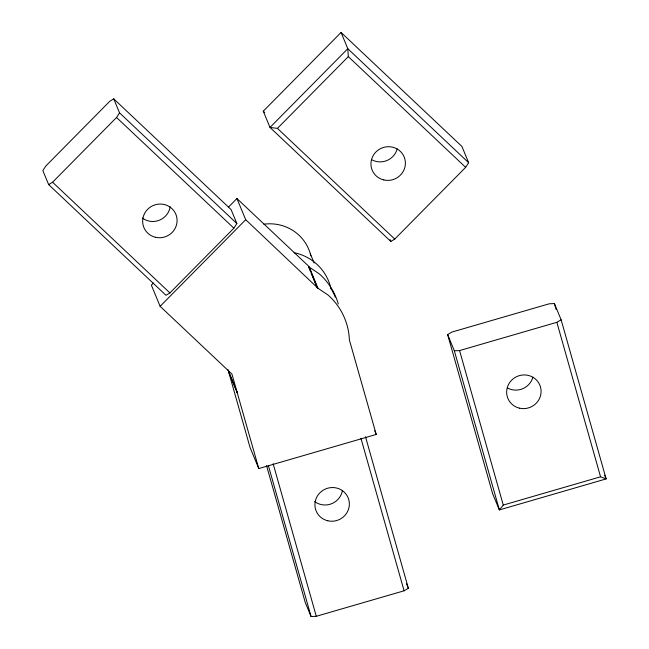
<?xml version="1.0" encoding="UTF-8"?>
<svg xmlns="http://www.w3.org/2000/svg" width="649" height="649" viewBox="0 0 649 649"><rect width="100%" height="100%" fill="white"/><g stroke="black" fill="none" stroke-linecap="round" stroke-linejoin="round"><path stroke-width="0.97" d="M48.651 184.6L52.577 182.223L116.544 117.477L119.538 112.853L113.745 98.859L109.819 101.236L45.852 165.982L42.858 170.606L48.651 184.6L165.99 295.295L169.916 292.926L233.883 228.18L236.869 223.548L231.076 209.562L113.745 98.859M465.649 167.328L468.635 162.704L461.91 146.455L341.066 32.45L263.275 111.198L270 127.439L390.836 241.452L394.762 239.075L465.649 167.328L348.31 56.625L347.799 48.699L341.066 32.45M604.649 475.295L606.142 478.905L600.56 476.804L503.267 505.068L499.365 509.927L492.632 493.678L447.632 334.576L451.907 332.069L549.192 303.805L554.408 303.554L561.134 319.803L606.142 478.905L499.365 509.927L454.357 350.825L447.632 334.576M468.635 162.704L347.799 48.699L270 127.439L277.431 128.372L348.31 56.625M153.488 283.021L151.363 285.162L160.125 306.32L231.928 374.059L258.781 468.57L376.233 434.449L349.381 339.938A67.05 64.973 -22.5 0 0 328.053 295.019L317.207 287.742L308.746 266.285L236.942 198.545L228.456 207.136M160.125 306.32L245.703 219.695L236.942 198.545M454.357 350.825L459.573 350.574L556.858 322.31L561.134 319.803M266.536 465.56L305.281 602.564L311.082 616.55L316.29 616.299L404.092 590.793L408.367 588.286L365.492 436.704M263.275 111.198L264.743 112.585M277.431 128.372L394.762 239.075M245.703 219.695L318.018 288.286L309.257 267.128M119.538 112.853L236.869 223.548M116.544 117.477L233.883 228.18M52.577 182.223L169.916 292.926M227.84 369.443L237.323 392.734M390.09 239.643L390.836 241.452M310.344 253.856L314.132 262.999M310.352 271.185L308.445 266.585L319.292 273.862A67.05 64.973 -22.5 0 1 338.267 303.951M311.114 273.026L316.826 286.817M374.708 430.766L376.233 434.449M406.436 583.621L408.367 588.286M228.391 371.382L237.153 392.54M258.781 468.57L250.019 447.412L228.562 371.577M554.408 303.554L556.055 309.378M556.858 322.31L600.56 476.804M459.573 350.574L503.267 505.068M360.941 438.245L404.092 590.793M273.14 463.751L316.29 616.299M268.475 465.941L311.082 616.55M342.445 490.311A17.304 16.769 -22.5 0 1 314.66 501.539M170.168 206.812A17.304 16.769 -22.5 0 1 142.382 218.04M397.18 148.937A17.304 16.769 -22.5 0 1 371.991 159.873M532.87 377.166A17.304 16.769 -22.5 0 1 507.688 388.102M263.859 224.197A43.256 41.917 -22.5 0 1 310.83 255.779M330.893 288.505A49.438 47.904 -22.5 0 1 335.217 297.096M294.143 252.68A49.438 47.904 -22.5 0 1 330.958 288.618M327.794 520.782A17.304 16.769 -22.5 0 0 348.756 499.568A17.304 16.769 -22.5 0 0 319.884 492.826A17.304 16.769 -22.5 0 0 327.794 520.782M155.517 237.291A17.304 16.769 -22.5 0 0 176.479 216.076A17.304 16.769 -22.5 0 0 147.607 209.335A17.304 16.769 -22.5 0 0 155.517 237.291M383.827 179.943A17.304 16.769 -22.5 0 0 404.781 158.721A17.304 16.769 -22.5 0 0 375.917 151.98A17.304 16.769 -22.5 0 0 383.827 179.943M519.516 408.172A17.304 16.769 -22.5 0 0 540.479 386.958A17.304 16.769 -22.5 0 0 511.607 380.217A17.304 16.769 -22.5 0 0 519.516 408.172"/></g></svg>
